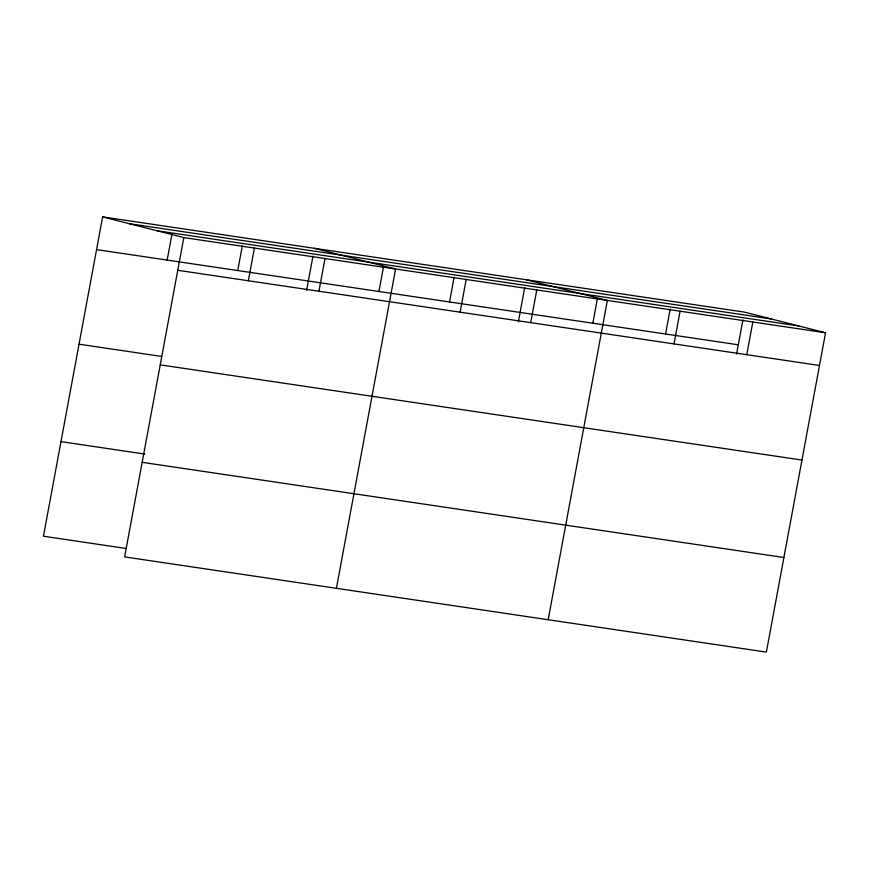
<?xml version="1.0" encoding="UTF-8"?>
<svg xmlns="http://www.w3.org/2000/svg" width="869" height="869" viewBox="0 0 869 869"><rect width="100%" height="100%" fill="white"/><g stroke="black" fill="none" stroke-linecap="round" stroke-linejoin="round"><path stroke-width="1.3" d="M102.629 216.902L183.826 237.585L124.636 556.899L766.371 652.098L825.55 332.784L744.364 312.101L102.629 216.902L43.45 536.216L126.027 548.469M167.163 260.081L172.008 233.913M237.748 270.552L242.353 245.699M248.349 280.763L254.411 248.056M306.616 290.344L312.949 256.17M318.945 291.234L325.006 258.527M378.927 291.495L383.533 266.642M336.412 588.313L395.591 268.999L314.404 248.317M449.523 301.967L454.129 277.113M460.125 312.167L466.186 279.47M518.38 321.758L524.713 287.585M530.709 322.638L536.77 289.942M592.843 323.225L597.448 298.371M548.176 619.727L607.366 300.413L526.169 279.731M665.567 334.011L670.173 309.158M674.029 343.907L680.09 311.2M736.575 354.118L742.908 319.944M746.764 354.693L752.826 321.986M129.427 223.735L771.151 318.923M157.028 230.763L798.752 325.951M183.826 237.585L825.55 332.784M96.568 249.609L738.302 344.797M177.765 270.292L819.489 365.48M79.036 344.189L161.623 356.442M160.233 364.871L801.957 460.059M60.982 441.637L144.884 454.085M142.168 462.319L783.903 557.507"/></g></svg>
